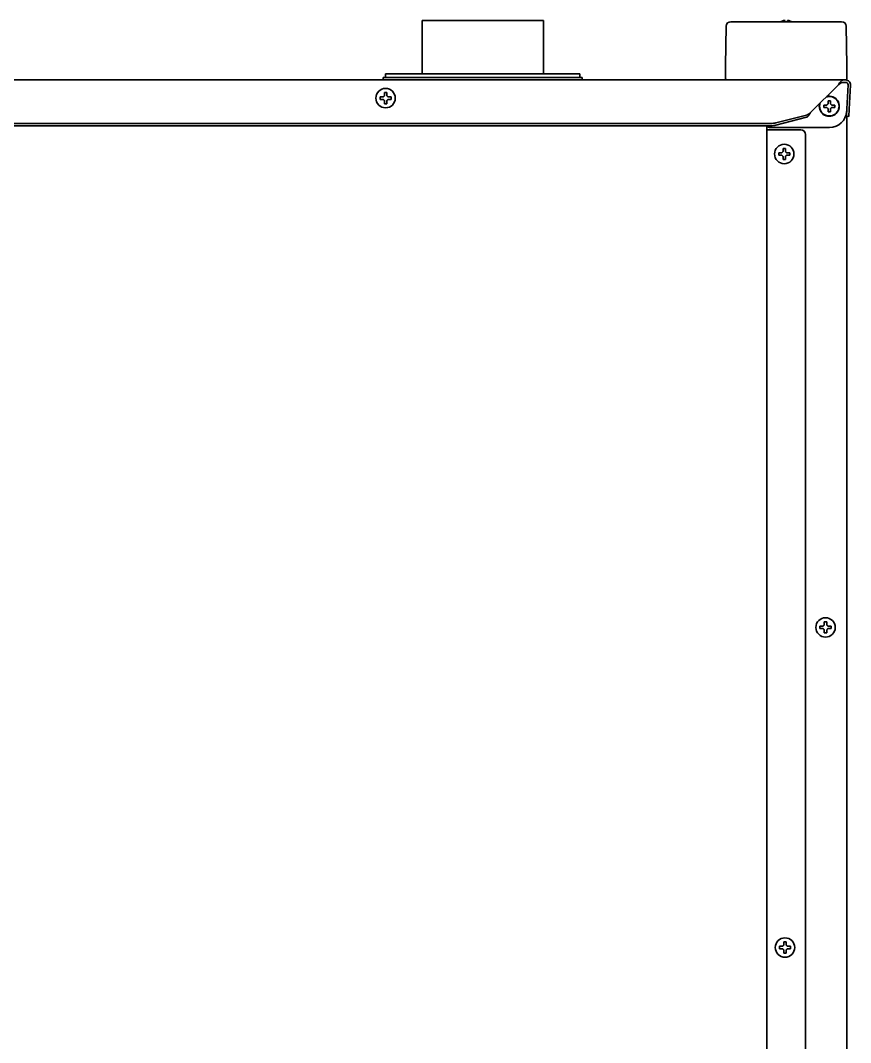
# Model space of a CAD drawing. Extents: x 5819 to 10669, y -850 to 3566.
# Drawn here: x 6340.2 to 6682.1, y 1691.8 to 2112.8 of the extents above; entities that cross this region are included whole.
import ezdxf

# ---------------------------------------------------------------- set-up
doc = ezdxf.new("R2010")
doc.units = 0
doc.header["$LTSCALE"] = 5
doc.layers.add('1', color=7, linetype='CONTINUOUS', true_color=0xffffff)

msp = doc.modelspace()

# ---------------------------------------------------------------- linework, layer by layer
at = {"layer": '1', "color": 7, "linetype": 'Continuous', "lineweight": 35}
for p, q in [((6505.57, 2112.83), (6505.57, 2090.82)), ((6505.57, 2112.83), (6555.57, 2112.83)), ((6555.57, 2090.82), (6555.57, 2112.83)), ((6630.85, 2110.46), (6630.57, 2094.32)), ((6632.75, 2112.33), (6632.82, 2112.33)), ((6632.82, 2112.33), (6637.92, 2112.33)), ((6637.92, 2112.33), (6673.22, 2112.33)), ((6673.22, 2112.33), (6678.32, 2112.33)), ((6678.32, 2112.33), (6678.39, 2112.33)), ((6680.57, 2094.32), (6680.29, 2110.46)), ((6630.57, 2090.33), (6630.57, 2094.29)), ((6680.57, 2094.29), (6680.57, 2090.33)), ((5822.07, 2088.33), (6679.07, 2088.33)), ((6489.57, 2089.33), (6489.57, 2088.33)), ((6571.57, 2089.33), (6489.57, 2089.33)), ((6490.57, 2090.83), (6490.57, 2089.33)), ((6570.57, 2090.83), (6490.57, 2090.83)), ((6570.57, 2089.33), (6570.57, 2090.83)), ((6571.57, 2088.33), (6571.57, 2089.33)), ((6630.63, 2088.81), (6630.57, 2090.33)), ((6679.07, 2088.33), (6680.07, 2088.33)), ((6680.57, 2090.33), (6680.52, 2088.81)), ((6665.61, 2074.86), (6677.07, 2086.33)), ((6679.07, 2087.33), (6680.07, 2087.33)), ((6681.07, 2086.27), (6680.55, 2076.37)), ((6682.07, 2086.22), (6681.55, 2076.32)), ((6488.27, 2080.83), (6488.27, 2081.33)), ((6488.27, 2080.33), (6488.27, 2080.83)), ((6492.87, 2081.33), (6492.87, 2080.83)), ((6492.87, 2080.83), (6492.87, 2080.33)), ((6671.02, 2077.48), (6671.02, 2077.98)), ((6671.02, 2076.98), (6671.02, 2077.48)), ((6675.62, 2077.98), (6675.62, 2077.48)), ((6675.62, 2077.48), (6675.62, 2076.98)), ((6680.4, 2073.38), (6680.55, 2076.37)), ((6681.55, 2076.32), (6681.39, 2073.33)), ((6663.94, 2073.89), (6651.35, 2070.64)), ((6663.94, 2072.93), (6651.35, 2069.67)), ((6681.39, 2073.33), (6680.4, 2073.38)), ((6680.57, 2073.36), (6680.57, 1373.93)), ((5851.91, 2070.41), (6649.23, 2070.41)), ((5851.91, 2069.44), (6649.23, 2069.44)), ((6647.57, 1394.13), (6647.57, 2069.44)), ((6647.57, 2067.83), (6648.57, 2067.83)), ((6648.57, 2067.83), (6661.57, 2067.83)), ((6673.45, 2068.73), (6649.07, 2068.73)), ((6663.57, 2065.83), (6663.57, 1396.13)), ((6652.47, 2057.83), (6652.47, 2058.33)), ((6652.47, 2057.33), (6652.47, 2057.83)), ((6657.07, 2058.33), (6657.07, 2057.83)), ((6657.07, 2057.83), (6657.07, 2057.33)), ((6671.27, 1865.13), (6671.77, 1865.13)), ((6671.77, 1865.13), (6672.27, 1865.13)), ((6671.77, 1860.53), (6671.27, 1860.53)), ((6672.27, 1860.53), (6671.77, 1860.53)), ((6652.77, 1730.98), (6652.77, 1731.48)), ((6652.77, 1730.48), (6652.77, 1730.98)), ((6657.37, 1731.48), (6657.37, 1730.98)), ((6657.37, 1730.98), (6657.37, 1730.48))]:
    msp.add_line(p, q, dxfattribs=at)
for centre in [(6490.57, 2080.83), (6654.77, 2057.83), (6671.77, 1862.83), (6655.07, 1730.98)]:
    msp.add_circle(centre, 4, dxfattribs=at)
for centre, radius, start, end in [((6632.75, 2110.43), 1.9, 90, 179.0001), ((6678.39, 2110.43), 1.9, 0.9999, 90), ((6631.13, 2088.83), 0.5, 182, 270), ((6680.02, 2088.83), 0.5, 270, 358), ((6680.07, 2086.33), 2, 357, 90), ((6680.07, 2086.33), 1, 357, 90), ((6673.32, 2077.48), 4.13, 180, 105.9525), ((6673.32, 2077.48), 4, 180, 109.3611), ((6673.32, 2077.48), 4.13, 164.0419, 180), ((6673.32, 2077.48), 4, 160.6332, 180), ((6661.57, 2065.83), 2, 0, 90)]:
    msp.add_arc(centre, radius, start, end, dxfattribs=at)
for centre, major_axis, ratio, start_param, end_param in [((6673.43, 2075.75), (-2.31, 6.64), 0.995739, 2.808659, 4.32428), ((6649.08, 2070.73), (1.42, 1.42), 0.992433, 3.050171, 3.923193), ((6649.23, 2071.19), (-3, 0), 0.258819, 1.570796, 2.356194), ((6649.23, 2070.22), (3, 0), 0.258819, 4.712389, 5.497787)]:
    msp.add_ellipse(centre, major_axis=major_axis, ratio=ratio, start_param=start_param, end_param=end_param, dxfattribs=at)
for points, knots in [([(6654.57, 2112.82), (6654.52, 2112.81), (6654.41, 2112.78), (6654.25, 2112.73), (6654.09, 2112.67), (6653.93, 2112.61), (6653.78, 2112.54), (6653.63, 2112.47), (6653.49, 2112.4), (6653.4, 2112.35), (6653.38, 2112.33)], [0, 0, 0, 0, 0.134115, 0.26823, 0.402345, 0.53646, 0.670575, 0.80469, 0.938805, 1, 1, 1, 1]), ([(6655.07, 2112.27), (6655.07, 2112.4), (6655.07, 2112.5), (6655.07, 2112.64), (6655.07, 2112.68), (6655.07, 2112.76), (6655.07, 2112.79), (6655.07, 2112.82)], [0, 0, 0, 0, 0.5, 0.5, 0.75, 0.75, 1, 1, 1, 1]), ([(6657.87, 2112.27), (6657.67, 2112.4), (6657.46, 2112.5), (6657.14, 2112.64), (6657.03, 2112.68), (6656.8, 2112.76), (6656.69, 2112.79), (6656.57, 2112.82)], [0, 0, 0, 0, 0.5, 0.5, 0.75, 0.75, 1, 1, 1, 1]), ([(6677.07, 2086.33), (6677.16, 2086.46), (6677.24, 2086.59), (6677.41, 2086.84), (6677.49, 2086.97), (6677.66, 2087.21), (6677.74, 2087.33), (6677.91, 2087.55), (6677.99, 2087.65), (6678.16, 2087.83), (6678.24, 2087.92), (6678.41, 2088.06), (6678.49, 2088.12), (6678.66, 2088.22), (6678.74, 2088.26), (6678.91, 2088.31), (6678.99, 2088.33), (6679.07, 2088.33)], [0, 0, 0, 0, 0.125, 0.125, 0.25, 0.25, 0.375, 0.375, 0.5, 0.5, 0.625, 0.625, 0.75, 0.75, 0.875, 0.875, 1, 1, 1, 1]), ([(6488.27, 2081.33), (6488.47, 2081.33), (6488.68, 2081.33), (6489.01, 2081.33), (6489.12, 2081.33), (6489.34, 2081.33), (6489.46, 2081.33), (6489.57, 2081.33)], [0, 0, 0, 0, 0.5, 0.5, 0.75, 0.75, 1, 1, 1, 1]), ([(6490.07, 2078.53), (6490.07, 2078.73), (6490.07, 2078.94), (6490.07, 2079.26), (6490.07, 2079.37), (6490.07, 2079.6), (6490.07, 2079.71), (6490.07, 2079.83)], [0, 0, 0, 0, 0.5, 0.5, 0.75, 0.75, 1, 1, 1, 1]), ([(6491.07, 2083.13), (6491.07, 2082.92), (6491.07, 2082.71), (6491.07, 2082.39), (6491.07, 2082.28), (6491.07, 2082.05), (6491.07, 2081.94), (6491.07, 2081.83)], [0, 0, 0, 0, 0.5, 0.5, 0.75, 0.75, 1, 1, 1, 1]), ([(6492.87, 2080.33), (6492.67, 2080.33), (6492.46, 2080.33), (6492.13, 2080.33), (6492.02, 2080.33), (6491.8, 2080.33), (6491.69, 2080.33), (6491.57, 2080.33)], [0, 0, 0, 0, 0.5, 0.5, 0.75, 0.75, 1, 1, 1, 1]), ([(6673.82, 2079.78), (6673.82, 2079.57), (6673.82, 2079.36), (6673.82, 2079.04), (6673.82, 2078.93), (6673.82, 2078.7), (6673.82, 2078.59), (6673.82, 2078.48)], [0, 0, 0, 0, 0.5, 0.5, 0.75, 0.75, 1, 1, 1, 1]), ([(6671.02, 2077.98), (6671.23, 2077.98), (6671.44, 2077.98), (6671.76, 2077.98), (6671.87, 2077.98), (6672.09, 2077.98), (6672.21, 2077.98), (6672.32, 2077.98)], [0, 0, 0, 0, 0.5, 0.5, 0.75, 0.75, 1, 1, 1, 1]), ([(6672.82, 2075.18), (6672.82, 2075.38), (6672.82, 2075.59), (6672.82, 2075.91), (6672.82, 2076.02), (6672.82, 2076.25), (6672.82, 2076.36), (6672.82, 2076.48)], [0, 0, 0, 0, 0.5, 0.5, 0.75, 0.75, 1, 1, 1, 1]), ([(6675.62, 2076.98), (6675.42, 2076.98), (6675.21, 2076.98), (6674.89, 2076.98), (6674.78, 2076.98), (6674.55, 2076.98), (6674.44, 2076.98), (6674.32, 2076.98)], [0, 0, 0, 0, 0.5, 0.5, 0.75, 0.75, 1, 1, 1, 1]), ([(6655.27, 2060.13), (6655.27, 2059.92), (6655.27, 2059.71), (6655.27, 2059.39), (6655.27, 2059.28), (6655.27, 2059.05), (6655.27, 2058.94), (6655.27, 2058.83)], [0, 0, 0, 0, 0.5, 0.5, 0.75, 0.75, 1, 1, 1, 1]), ([(6652.47, 2058.33), (6652.68, 2058.33), (6652.89, 2058.33), (6653.21, 2058.33), (6653.32, 2058.33), (6653.54, 2058.33), (6653.66, 2058.33), (6653.77, 2058.33)], [0, 0, 0, 0, 0.5, 0.5, 0.75, 0.75, 1, 1, 1, 1]), ([(6654.27, 2055.53), (6654.27, 2055.73), (6654.27, 2055.94), (6654.27, 2056.26), (6654.27, 2056.37), (6654.27, 2056.6), (6654.27, 2056.71), (6654.27, 2056.83)], [0, 0, 0, 0, 0.5, 0.5, 0.75, 0.75, 1, 1, 1, 1]), ([(6657.07, 2057.33), (6656.87, 2057.33), (6656.66, 2057.33), (6656.34, 2057.33), (6656.23, 2057.33), (6656, 2057.33), (6655.89, 2057.33), (6655.77, 2057.33)], [0, 0, 0, 0, 0.5, 0.5, 0.75, 0.75, 1, 1, 1, 1]), ([(6672.27, 1865.13), (6672.27, 1864.92), (6672.27, 1864.71), (6672.27, 1864.39), (6672.27, 1864.28), (6672.27, 1864.05), (6672.27, 1863.94), (6672.27, 1863.83)], [0, 0, 0, 0, 0.5, 0.5, 0.75, 0.75, 1, 1, 1, 1]), ([(6669.47, 1863.33), (6669.68, 1863.33), (6669.89, 1863.33), (6670.21, 1863.33), (6670.32, 1863.33), (6670.54, 1863.33), (6670.66, 1863.33), (6670.77, 1863.33)], [0, 0, 0, 0, 0.5, 0.5, 0.75, 0.75, 1, 1, 1, 1]), ([(6671.27, 1860.53), (6671.27, 1860.73), (6671.27, 1860.94), (6671.27, 1861.26), (6671.27, 1861.37), (6671.27, 1861.6), (6671.27, 1861.71), (6671.27, 1861.83)], [0, 0, 0, 0, 0.5, 0.5, 0.75, 0.75, 1, 1, 1, 1]), ([(6674.07, 1862.33), (6673.87, 1862.33), (6673.66, 1862.33), (6673.34, 1862.33), (6673.23, 1862.33), (6673, 1862.33), (6672.89, 1862.33), (6672.77, 1862.33)], [0, 0, 0, 0, 0.5, 0.5, 0.75, 0.75, 1, 1, 1, 1]), ([(6652.77, 1731.48), (6652.98, 1731.48), (6653.19, 1731.48), (6653.51, 1731.48), (6653.62, 1731.48), (6653.84, 1731.48), (6653.96, 1731.48), (6654.07, 1731.48)], [0, 0, 0, 0, 0.5, 0.5, 0.75, 0.75, 1, 1, 1, 1]), ([(6655.57, 1733.28), (6655.57, 1733.07), (6655.57, 1732.86), (6655.57, 1732.54), (6655.57, 1732.43), (6655.57, 1732.2), (6655.57, 1732.09), (6655.57, 1731.98)], [0, 0, 0, 0, 0.5, 0.5, 0.75, 0.75, 1, 1, 1, 1]), ([(6657.37, 1730.48), (6657.17, 1730.48), (6656.96, 1730.48), (6656.64, 1730.48), (6656.53, 1730.48), (6656.3, 1730.48), (6656.19, 1730.48), (6656.07, 1730.48)], [0, 0, 0, 0, 0.5, 0.5, 0.75, 0.75, 1, 1, 1, 1]), ([(6654.57, 1728.68), (6654.57, 1728.88), (6654.57, 1729.09), (6654.57, 1729.41), (6654.57, 1729.52), (6654.57, 1729.75), (6654.57, 1729.86), (6654.57, 1729.98)], [0, 0, 0, 0, 0.5, 0.5, 0.75, 0.75, 1, 1, 1, 1])]:
    msp.add_open_spline(points, degree=3, knots=knots, dxfattribs=at)
for points in [[(6655.07, 2112.82), (6655.05, 2112.83), (6655, 2112.83), (6654.92, 2112.84), (6654.85, 2112.84), (6654.78, 2112.84), (6654.71, 2112.84), (6654.64, 2112.83), (6654.6, 2112.82), (6654.57, 2112.82)], [(6656.57, 2112.82), (6656.55, 2112.82), (6656.5, 2112.83), (6656.43, 2112.84), (6656.36, 2112.84), (6656.29, 2112.84), (6656.22, 2112.84), (6656.14, 2112.83), (6656.1, 2112.82), (6656.07, 2112.82)], [(6656.07, 2112.82), (6656.07, 2112.81), (6656.07, 2112.78), (6656.07, 2112.73), (6656.07, 2112.67), (6656.07, 2112.61), (6656.07, 2112.54), (6656.07, 2112.47), (6656.07, 2112.38), (6656.07, 2112.31), (6656.07, 2112.27)], [(6677.07, 2086.33), (6677.14, 2086.38), (6677.27, 2086.48), (6677.47, 2086.64), (6677.67, 2086.78), (6677.87, 2086.92), (6678.07, 2087.04), (6678.27, 2087.14), (6678.47, 2087.22), (6678.67, 2087.28), (6678.87, 2087.32), (6679.01, 2087.33), (6679.07, 2087.33)], [(6489.57, 2080.33), (6489.52, 2080.33), (6489.41, 2080.33), (6489.25, 2080.33), (6489.09, 2080.33), (6488.93, 2080.33), (6488.78, 2080.33), (6488.62, 2080.33), (6488.46, 2080.33), (6488.34, 2080.33), (6488.27, 2080.33)], [(6489.57, 2081.33), (6489.6, 2081.35), (6489.64, 2081.4), (6489.71, 2081.47), (6489.79, 2081.54), (6489.86, 2081.61), (6489.93, 2081.68), (6490, 2081.75), (6490.05, 2081.8), (6490.07, 2081.83)], [(6490.07, 2079.83), (6490.05, 2079.85), (6489.99, 2079.9), (6489.92, 2079.98), (6489.85, 2080.05), (6489.78, 2080.12), (6489.71, 2080.19), (6489.64, 2080.26), (6489.59, 2080.3), (6489.57, 2080.33)], [(6490.07, 2081.83), (6490.07, 2081.88), (6490.07, 2081.99), (6490.07, 2082.15), (6490.07, 2082.31), (6490.07, 2082.46), (6490.07, 2082.62), (6490.07, 2082.77), (6490.07, 2082.94), (6490.07, 2083.06), (6490.07, 2083.13)], [(6490.07, 2083.13), (6490.24, 2083.13), (6490.57, 2083.13), (6490.9, 2083.13), (6491.07, 2083.13)], [(6491.07, 2081.83), (6491.1, 2081.8), (6491.15, 2081.75), (6491.22, 2081.68), (6491.29, 2081.6), (6491.36, 2081.53), (6491.43, 2081.46), (6491.5, 2081.4), (6491.55, 2081.35), (6491.57, 2081.33)], [(6491.57, 2080.33), (6491.55, 2080.3), (6491.5, 2080.25), (6491.43, 2080.18), (6491.36, 2080.11), (6491.29, 2080.04), (6491.21, 2079.97), (6491.14, 2079.9), (6491.1, 2079.85), (6491.07, 2079.83)], [(6491.07, 2079.83), (6491.07, 2079.77), (6491.07, 2079.66), (6491.07, 2079.5), (6491.07, 2079.34), (6491.07, 2079.19), (6491.07, 2079.04), (6491.07, 2078.88), (6491.07, 2078.71), (6491.07, 2078.59), (6491.07, 2078.53)], [(6491.57, 2081.33), (6491.63, 2081.33), (6491.73, 2081.33), (6491.9, 2081.33), (6492.05, 2081.33), (6492.21, 2081.33), (6492.36, 2081.33), (6492.52, 2081.33), (6492.68, 2081.33), (6492.81, 2081.33), (6492.87, 2081.33)], [(6672.82, 2078.48), (6672.82, 2078.53), (6672.82, 2078.64), (6672.82, 2078.8), (6672.82, 2078.96), (6672.82, 2079.11), (6672.82, 2079.27), (6672.82, 2079.42), (6672.82, 2079.59), (6672.82, 2079.71), (6672.82, 2079.78)], [(6672.82, 2079.78), (6672.99, 2079.78), (6673.32, 2079.78), (6673.66, 2079.78), (6673.82, 2079.78)], [(6491.07, 2078.53), (6490.9, 2078.53), (6490.57, 2078.53), (6490.24, 2078.53), (6490.07, 2078.53)], [(6672.32, 2076.98), (6672.27, 2076.98), (6672.16, 2076.98), (6672, 2076.98), (6671.84, 2076.98), (6671.68, 2076.98), (6671.53, 2076.98), (6671.38, 2076.98), (6671.21, 2076.98), (6671.09, 2076.98), (6671.02, 2076.98)], [(6672.32, 2077.98), (6672.35, 2078), (6672.39, 2078.05), (6672.47, 2078.12), (6672.54, 2078.19), (6672.61, 2078.26), (6672.68, 2078.33), (6672.75, 2078.4), (6672.8, 2078.45), (6672.82, 2078.48)], [(6672.82, 2076.48), (6672.8, 2076.5), (6672.75, 2076.55), (6672.67, 2076.63), (6672.6, 2076.7), (6672.53, 2076.77), (6672.46, 2076.84), (6672.39, 2076.91), (6672.35, 2076.95), (6672.32, 2076.98)], [(6673.82, 2078.48), (6673.85, 2078.45), (6673.9, 2078.4), (6673.97, 2078.33), (6674.05, 2078.25), (6674.12, 2078.18), (6674.18, 2078.11), (6674.25, 2078.05), (6674.3, 2078), (6674.32, 2077.98)], [(6674.32, 2076.98), (6674.3, 2076.95), (6674.25, 2076.9), (6674.18, 2076.83), (6674.11, 2076.76), (6674.04, 2076.69), (6673.97, 2076.62), (6673.89, 2076.55), (6673.85, 2076.5), (6673.82, 2076.48)], [(6673.82, 2076.48), (6673.82, 2076.42), (6673.82, 2076.31), (6673.82, 2076.15), (6673.82, 2075.99), (6673.82, 2075.84), (6673.82, 2075.69), (6673.82, 2075.53), (6673.82, 2075.36), (6673.82, 2075.24), (6673.82, 2075.18)], [(6674.32, 2077.98), (6674.38, 2077.98), (6674.49, 2077.98), (6674.65, 2077.98), (6674.81, 2077.98), (6674.96, 2077.98), (6675.11, 2077.98), (6675.27, 2077.98), (6675.44, 2077.98), (6675.56, 2077.98), (6675.62, 2077.98)], [(6665.61, 2074.86), (6665.56, 2074.79), (6665.47, 2074.64), (6665.33, 2074.43), (6665.19, 2074.22), (6665.05, 2074.01), (6664.91, 2073.82), (6664.77, 2073.64), (6664.63, 2073.47), (6664.5, 2073.33), (6664.36, 2073.19), (6664.22, 2073.08), (6664.08, 2072.99), (6663.99, 2072.95), (6663.94, 2072.93)], [(6665.61, 2074.86), (6665.55, 2074.81), (6665.42, 2074.72), (6665.24, 2074.57), (6665.05, 2074.44), (6664.87, 2074.31), (6664.68, 2074.19), (6664.5, 2074.09), (6664.31, 2074.01), (6664.13, 2073.94), (6664, 2073.91), (6663.94, 2073.89)], [(6673.82, 2075.18), (6673.66, 2075.18), (6673.32, 2075.18), (6672.99, 2075.18), (6672.82, 2075.18)], [(6653.77, 2058.33), (6653.8, 2058.35), (6653.84, 2058.4), (6653.92, 2058.47), (6653.99, 2058.54), (6654.06, 2058.61), (6654.13, 2058.68), (6654.2, 2058.75), (6654.25, 2058.8), (6654.27, 2058.83)], [(6654.27, 2058.83), (6654.27, 2058.88), (6654.27, 2058.99), (6654.27, 2059.15), (6654.27, 2059.31), (6654.27, 2059.46), (6654.27, 2059.62), (6654.27, 2059.77), (6654.27, 2059.94), (6654.27, 2060.06), (6654.27, 2060.13)], [(6654.27, 2060.13), (6654.44, 2060.13), (6654.77, 2060.13), (6655.11, 2060.13), (6655.27, 2060.13)], [(6655.27, 2058.83), (6655.3, 2058.8), (6655.35, 2058.75), (6655.42, 2058.68), (6655.5, 2058.6), (6655.57, 2058.53), (6655.63, 2058.46), (6655.7, 2058.4), (6655.75, 2058.35), (6655.77, 2058.33)], [(6653.77, 2057.33), (6653.72, 2057.33), (6653.61, 2057.33), (6653.45, 2057.33), (6653.29, 2057.33), (6653.13, 2057.33), (6652.98, 2057.33), (6652.83, 2057.33), (6652.66, 2057.33), (6652.54, 2057.33), (6652.47, 2057.33)], [(6654.27, 2056.83), (6654.25, 2056.85), (6654.2, 2056.9), (6654.12, 2056.98), (6654.05, 2057.05), (6653.98, 2057.12), (6653.91, 2057.19), (6653.84, 2057.26), (6653.8, 2057.3), (6653.77, 2057.33)], [(6655.27, 2055.53), (6655.11, 2055.53), (6654.77, 2055.53), (6654.44, 2055.53), (6654.27, 2055.53)], [(6655.77, 2057.33), (6655.75, 2057.3), (6655.7, 2057.25), (6655.63, 2057.18), (6655.56, 2057.11), (6655.49, 2057.04), (6655.42, 2056.97), (6655.34, 2056.9), (6655.3, 2056.85), (6655.27, 2056.83)], [(6655.27, 2056.83), (6655.27, 2056.77), (6655.27, 2056.66), (6655.27, 2056.5), (6655.27, 2056.34), (6655.27, 2056.19), (6655.27, 2056.04), (6655.27, 2055.88), (6655.27, 2055.71), (6655.27, 2055.59), (6655.27, 2055.53)], [(6655.77, 2058.33), (6655.83, 2058.33), (6655.94, 2058.33), (6656.1, 2058.33), (6656.26, 2058.33), (6656.41, 2058.33), (6656.56, 2058.33), (6656.72, 2058.33), (6656.89, 2058.33), (6657.01, 2058.33), (6657.07, 2058.33)], [(6671.27, 1863.83), (6671.27, 1863.88), (6671.27, 1863.99), (6671.27, 1864.15), (6671.27, 1864.31), (6671.27, 1864.46), (6671.27, 1864.62), (6671.27, 1864.77), (6671.27, 1864.94), (6671.27, 1865.06), (6671.27, 1865.13)], [(6669.47, 1862.33), (6669.47, 1862.49), (6669.47, 1862.83), (6669.47, 1863.16), (6669.47, 1863.33)], [(6670.77, 1862.33), (6670.72, 1862.33), (6670.61, 1862.33), (6670.45, 1862.33), (6670.29, 1862.33), (6670.13, 1862.33), (6669.98, 1862.33), (6669.83, 1862.33), (6669.66, 1862.33), (6669.54, 1862.33), (6669.47, 1862.33)], [(6670.77, 1863.33), (6670.8, 1863.35), (6670.85, 1863.4), (6670.92, 1863.48), (6671, 1863.55), (6671.07, 1863.62), (6671.13, 1863.69), (6671.2, 1863.76), (6671.25, 1863.8), (6671.27, 1863.83)], [(6671.27, 1861.83), (6671.25, 1861.85), (6671.2, 1861.9), (6671.13, 1861.97), (6671.06, 1862.04), (6670.99, 1862.11), (6670.92, 1862.18), (6670.84, 1862.25), (6670.8, 1862.3), (6670.77, 1862.33)], [(6672.27, 1863.83), (6672.3, 1863.8), (6672.34, 1863.75), (6672.42, 1863.68), (6672.49, 1863.61), (6672.56, 1863.54), (6672.63, 1863.47), (6672.7, 1863.4), (6672.75, 1863.35), (6672.77, 1863.33)], [(6672.77, 1862.33), (6672.75, 1862.3), (6672.7, 1862.25), (6672.62, 1862.18), (6672.55, 1862.1), (6672.48, 1862.03), (6672.41, 1861.96), (6672.34, 1861.9), (6672.3, 1861.85), (6672.27, 1861.83)], [(6672.27, 1861.83), (6672.27, 1861.77), (6672.27, 1861.66), (6672.27, 1861.5), (6672.27, 1861.34), (6672.27, 1861.19), (6672.27, 1861.04), (6672.27, 1860.88), (6672.27, 1860.71), (6672.27, 1860.59), (6672.27, 1860.53)], [(6672.77, 1863.33), (6672.83, 1863.33), (6672.94, 1863.33), (6673.1, 1863.33), (6673.26, 1863.33), (6673.41, 1863.33), (6673.56, 1863.33), (6673.72, 1863.33), (6673.89, 1863.33), (6674.01, 1863.33), (6674.07, 1863.33)], [(6674.07, 1863.33), (6674.07, 1863.16), (6674.07, 1862.83), (6674.07, 1862.49), (6674.07, 1862.33)], [(6654.07, 1730.48), (6654.02, 1730.48), (6653.91, 1730.48), (6653.75, 1730.48), (6653.59, 1730.48), (6653.43, 1730.48), (6653.28, 1730.48), (6653.13, 1730.48), (6652.96, 1730.48), (6652.84, 1730.48), (6652.77, 1730.48)], [(6654.07, 1731.48), (6654.1, 1731.5), (6654.14, 1731.55), (6654.22, 1731.62), (6654.29, 1731.69), (6654.36, 1731.76), (6654.43, 1731.83), (6654.5, 1731.9), (6654.55, 1731.95), (6654.57, 1731.98)], [(6654.57, 1729.98), (6654.55, 1730), (6654.5, 1730.05), (6654.42, 1730.13), (6654.35, 1730.2), (6654.28, 1730.27), (6654.21, 1730.34), (6654.14, 1730.41), (6654.1, 1730.45), (6654.07, 1730.48)], [(6654.57, 1731.98), (6654.57, 1732.03), (6654.57, 1732.14), (6654.57, 1732.3), (6654.57, 1732.46), (6654.57, 1732.61), (6654.57, 1732.77), (6654.57, 1732.92), (6654.57, 1733.09), (6654.57, 1733.21), (6654.57, 1733.28)], [(6654.57, 1733.28), (6654.74, 1733.28), (6655.07, 1733.28), (6655.41, 1733.28), (6655.57, 1733.28)], [(6655.57, 1731.98), (6655.6, 1731.95), (6655.65, 1731.9), (6655.72, 1731.83), (6655.8, 1731.75), (6655.87, 1731.68), (6655.93, 1731.61), (6656, 1731.55), (6656.05, 1731.5), (6656.07, 1731.48)], [(6656.07, 1730.48), (6656.05, 1730.45), (6656, 1730.4), (6655.93, 1730.33), (6655.86, 1730.26), (6655.79, 1730.19), (6655.72, 1730.12), (6655.64, 1730.05), (6655.6, 1730), (6655.57, 1729.98)], [(6656.07, 1731.48), (6656.13, 1731.48), (6656.24, 1731.48), (6656.4, 1731.48), (6656.56, 1731.48), (6656.71, 1731.48), (6656.86, 1731.48), (6657.02, 1731.48), (6657.19, 1731.48), (6657.31, 1731.48), (6657.37, 1731.48)], [(6655.57, 1728.68), (6655.41, 1728.68), (6655.07, 1728.68), (6654.74, 1728.68), (6654.57, 1728.68)], [(6655.57, 1729.98), (6655.57, 1729.92), (6655.57, 1729.81), (6655.57, 1729.65), (6655.57, 1729.49), (6655.57, 1729.34), (6655.57, 1729.19), (6655.57, 1729.03), (6655.57, 1728.86), (6655.57, 1728.74), (6655.57, 1728.68)]]:
    msp.add_open_spline(points, degree=3, dxfattribs=at)

doc.saveas('drawing.dxf')
